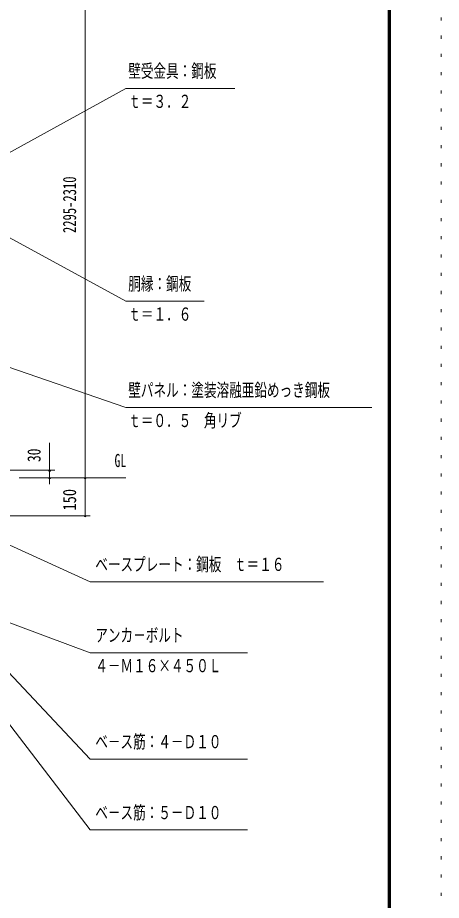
# Model space of a CAD drawing. Units: millimetres, scale not verified. Extents: x -26656 to 26658, y -10500 to 10500.
# Drawn here: x 22482 to 26658, y -3075 to 5638 of the extents above; entities that cross this region are included whole.
import ezdxf
from ezdxf.enums import TextEntityAlignment as Align

# ---------------------------------------------------------------- set-up
doc = ezdxf.new("R2010")
doc.units = ezdxf.units.MM
doc.header["$LTSCALE"] = 60
doc.linetypes.add('USER4', pattern=[3, 0.5, -2.5])
for name, color, linetype, lineweight in [('0-A_2-52DIM', 3, 'Continuous', 18), ('0-C_F-F', 5, 'Continuous', 18), ('0-D_F-E_J_ADD', 5, 'USER4', 18)]:
    doc.layers.add(name, color=color, linetype=linetype, lineweight=lineweight)
doc.styles.add('ＭＳ ゴシック', font='')
doc.styles.get('ＭＳ ゴシック').set_extended_font_data('MS Gothic')

msp = doc.modelspace()

# ---------------------------------------------------------------- linework, layer by layer
at = {"layer": '0-A_2-52DIM'}
for p, q in [((23146.84, 719.93), (23146.84, 7297.43)), ((23546.84, 4939.93), (21621.13, 3875.22)), ((23546.84, 4939.93), (24621.84, 4939.93)), ((23546.84, 2839.93), (21744.11, 3823.93)), ((23546.84, 2839.93), (24321.84, 2839.93)), ((23546.84, 1789.93), (21070.56, 2640.96)), ((23546.84, 1789.93), (25971.84, 1789.93)), ((22796.83, 1032.16), (22796.83, 1439.93)), ((22121.84, 1169.93), (22846.84, 1169.93)), ((22806.84, 1169.93), (22786.84, 1169.93)), ((22496.84, 1094.93), (23546.84, 1094.93)), ((22806.84, 1094.93), (22786.84, 1094.93)), ((23156.84, 1094.93), (23136.84, 1094.93)), ((21732.9, 737.95), (23196.84, 69.93)), ((22246.84, 719.93), (23196.84, 719.93)), ((23156.84, 719.93), (23136.84, 719.93)), ((23196.84, 69.93), (25496.84, 69.93)), ((21704.53, -76.73), (23196.84, -630.07)), ((22004.11, -411.39), (23196.84, -1680.07)), ((24746.84, -630.07), (23196.84, -630.07)), ((23196.84, -1680.07), (24746.84, -1680.07))]:
    msp.add_line(p, q, dxfattribs=at)
msp.add_lwpolyline([(21672.97, -386.97), (23196.84, -2380.07), (24746.84, -2380.07)], dxfattribs=at)
for centre in [(22796.84, 1169.93), (22796.84, 1094.93), (23146.84, 1094.93), (23146.84, 719.93)]:
    msp.add_arc(centre, 10, 180, 0, dxfattribs=at)
at = {"layer": '0-C_F-F'}
for p, q in [((26133.25, -9975), (26133.25, 10075)), ((26143.25, -9985), (26143.25, 10085)), ((26148.25, -9990), (26148.25, 10090)), ((26153.25, -9995), (26153.25, 10095)), ((26155.75, -9997.5), (26155.75, 10097.5))]:
    msp.add_line(p, q, dxfattribs=at)
for points in [[(-2541.75, -10000), (26158.25, -10000), (26158.25, 10100)], [(-2534.25, 10092.5), (-2534.25, -9992.5), (26150.75, -9992.5), (26150.75, 10092.5)], [(-2529.25, 10087.5), (-2529.25, -9987.5), (26145.75, -9987.5), (26145.75, 10087.5)], [(-2524.25, 10082.5), (-2524.25, -9982.5), (26140.75, -9982.5), (26140.75, 10082.5)], [(-2521.75, 10080), (-2521.75, -9980), (26138.25, -9980), (26138.25, 10080)], [(-2519.25, 10077.5), (-2519.25, -9977.5), (26135.75, -9977.5), (26135.75, 10077.5)]]:
    msp.add_lwpolyline(points, dxfattribs=at)
at = {"layer": '0-D_F-E_J_ADD'}
msp.add_line((26658.25, 10500), (26658.25, -10500), dxfattribs=at)

# ---------------------------------------------------------------- texts
at = {"layer": '0-A_2-52DIM', "color": 7, "style": 'ＭＳ ゴシック'}
for s, width, p in [('壁受金具：鋼板', 0.7, (23571.84, 5007.69)), ('ｔ＝３．２', 0.7, (23571.84, 4707.69)), ('胴縁：鋼板', 0.7, (23571.84, 2907.69)), ('ｔ＝１．６', 0.7, (23571.84, 2607.69)), ('壁パネル：塗装溶融亜鉛めっき鋼板', 0.7, (23571.84, 1857.69)), ('ｔ＝０．５\u3000角リブ', 0.7, (23571.84, 1557.69)), ('GL', 0.65, (23436.84, 1162.7)), ('GL', 0.65, (23436.84, 1162.7)), ('ベースプレート：鋼板\u3000ｔ＝１６', 0.7, (23246.84, 137.69)), ('アンカ－ボルト', 0.7, (23246.84, -562.3)), ('４－Ｍ１６×４５０Ｌ', 0.7, (23246.84, -862.31)), ('ベ－ス筋：４－Ｄ１０', 0.7, (23246.84, -1612.31)), ('ベ－ス筋：５－Ｄ１０', 0.7, (23246.84, -2312.3))]:
    msp.add_text(s, height=130.2, dxfattribs=dict(at, width=width)).set_placement(p, align=Align.BOTTOM_LEFT)
for s, width, p in [('2295-2310', 0.7, (23096.84, 3512.04)), ('30', 0.75, (22746.84, 1251.62)), ('150', 0.8, (23096.84, 772.95))]:
    msp.add_text(s, height=130.2, rotation=90, dxfattribs=dict(at, width=width)).set_placement(p, align=Align.BOTTOM_LEFT)

doc.saveas('drawing.dxf')
